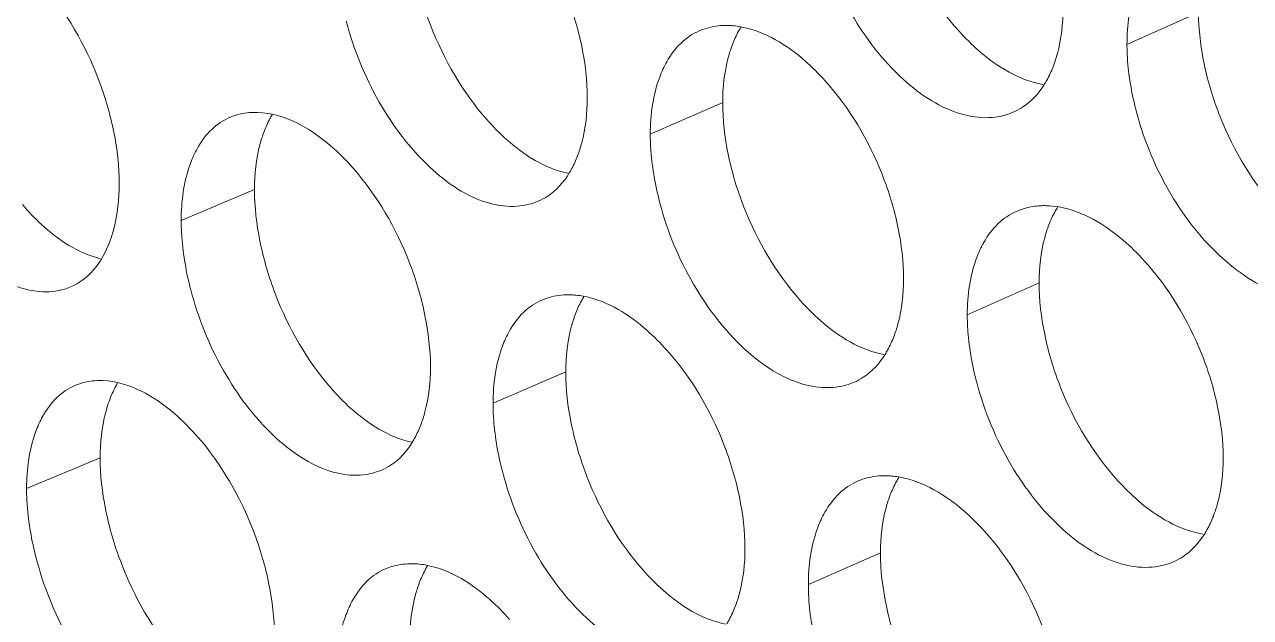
# Model space of a CAD drawing. Header units: millimetres. Extents: x 1177 to 4147, y 93 to 2194.
# Drawn here: x 2549.1 to 2562.51, y 901.29 to 907.78 of the extents above; entities that cross this region are included whole.
import ezdxf

# ---------------------------------------------------------------- set-up
doc = ezdxf.new("R2010")
doc.units = ezdxf.units.MM
doc.header["$LTSCALE"] = 0.1
doc.layers.get('0').update_dxf_attribs({"lineweight": 13})
doc.layers.add('标注', color=251, linetype='Continuous', lineweight=9)

# ---------------------------------------------------------------- blocks, each defined once
blk = doc.blocks.new('02')
at = {"layer": '标注'}
for p, q in [((4429.047, 888.286), (4427.929, 887.786)), ((4421.609, 886.877), (4420.477, 886.385)), ((4421.609, 886.877), (4420.477, 886.385)), ((4414.291, 885.519), (4413.145, 885.035)), ((4426.555, 884.061), (4425.432, 883.563)), ((4426.555, 884.061), (4425.432, 883.563)), ((4419.156, 882.669), (4418.02, 882.179)), ((4411.878, 881.328), (4410.728, 880.847)), ((4424.075, 879.841), (4422.948, 879.346))]:
    blk.add_line(p, q, dxfattribs=at)
for centre, radius, start, end in [((4421.636, 887.096), 0.984, 104.7476, 113.5233), ((4421.636, 887.096), 0.984, 104.7476, 113.5233), ((4414.281, 885.763), 0.96, 102.3564, 112.9065), ((4426.606, 884.263), 1.001, 106.2734, 113.935), ((4426.606, 884.263), 1.001, 106.2734, 113.935), ((4419.171, 882.896), 0.976, 103.9644, 113.3177), ((4411.856, 881.58), 0.952, 101.531, 112.7006), ((4424.114, 880.052), 0.993, 105.5171, 113.729), ((4416.719, 878.702), 0.968, 103.1675, 113.1121)]:
    blk.add_arc(centre, radius, start, end, dxfattribs=at)
for points, knots in [([(4424.075, 891.091), (4424.075, 890.821), (4424.143, 890.262), (4424.468, 889.18), (4424.918, 888.421), (4425.3, 887.998)], [0, 0, 0, 0, 0.238849, 0.49511, 1, 1, 1, 1]), ([(4419.493, 886.952), (4419.493, 887.221), (4419.425, 887.781), (4419.102, 888.863), (4418.657, 889.625), (4418.279, 890.051)], [0, 0, 0, 0, 0.238846, 0.495203, 1, 1, 1, 1]), ([(4419.493, 886.952), (4419.493, 887.221), (4419.425, 887.781), (4419.102, 888.863), (4418.657, 889.625), (4418.279, 890.051)], [0, 0, 0, 0, 0.238846, 0.495203, 1, 1, 1, 1]), ([(4416.717, 889.716), (4416.717, 889.447), (4416.783, 888.887), (4417.103, 887.804), (4417.545, 887.041), (4417.921, 886.614)], [0, 0, 0, 0, 0.23906, 0.495561, 1, 1, 1, 1]), ([(4416.717, 889.716), (4416.717, 889.447), (4416.783, 888.887), (4417.103, 887.804), (4417.545, 887.041), (4417.921, 886.614)], [0, 0, 0, 0, 0.23906, 0.495561, 1, 1, 1, 1]), ([(4423.101, 889.515), (4423.219, 889.075), (4423.562, 888.248), (4424.227, 887.384), (4424.849, 886.898), (4425.308, 886.685), (4425.756, 886.617), (4426.038, 886.676), (4426.16, 886.731)], [0, 0, 0, 0, 0.299735, 0.582272, 0.706518, 0.81572, 0.911912, 1, 1, 1, 1]), ([(4428.19, 888.918), (4428.147, 888.841), (4427.983, 888.486), (4427.929, 888.088), (4427.929, 887.786)], [0, 0, 0, 0, 0.225206, 1, 1, 1, 1]), ([(4412.177, 885.609), (4412.177, 885.879), (4412.11, 886.439), (4411.793, 887.523), (4411.355, 888.287), (4410.983, 888.717)], [0, 0, 0, 0, 0.23906, 0.495656, 1, 1, 1, 1]), ([(4426.775, 887.439), (4426.8, 887.506), (4426.895, 887.799), (4426.929, 888.11), (4426.929, 888.346)], [0, 0, 0, 0, 0.231134, 1, 1, 1, 1]), ([(4429.047, 888.286), (4429.047, 888.017), (4429.116, 887.458), (4429.444, 886.377), (4429.9, 885.619), (4430.284, 885.199)], [0, 0, 0, 0, 0.238709, 0.494811, 1, 1, 1, 1]), ([(4415.726, 888.148), (4415.842, 887.709), (4416.177, 886.882), (4416.829, 886.015), (4417.438, 885.523), (4417.888, 885.305), (4418.328, 885.23), (4418.606, 885.286), (4418.727, 885.338)], [0, 0, 0, 0, 0.301171, 0.584422, 0.708619, 0.817421, 0.912868, 1, 1, 1, 1]), ([(4415.726, 888.148), (4415.842, 887.709), (4416.177, 886.882), (4416.829, 886.015), (4417.438, 885.523), (4417.888, 885.305), (4418.328, 885.23), (4418.606, 885.286), (4418.727, 885.338)], [0, 0, 0, 0, 0.301171, 0.584422, 0.708619, 0.817421, 0.912868, 1, 1, 1, 1]), ([(4421.893, 888.055), (4421.881, 888.034), (4421.83, 887.947), (4421.788, 887.855), (4421.761, 887.784)], [0, 0, 0, 0, 0.242091, 1, 1, 1, 1]), ([(4421.893, 888.055), (4421.881, 888.034), (4421.83, 887.947), (4421.788, 887.855), (4421.761, 887.784)], [0, 0, 0, 0, 0.242091, 1, 1, 1, 1]), ([(4423.21, 887.219), (4423.111, 887.329), (4422.747, 887.694), (4422.279, 887.987), (4421.915, 888.058)], [0, 0, 0, 0, 0.285148, 1, 1, 1, 1]), ([(4423.21, 887.219), (4423.111, 887.329), (4422.747, 887.694), (4422.279, 887.987), (4421.915, 888.058)], [0, 0, 0, 0, 0.285148, 1, 1, 1, 1]), ([(4421.243, 887.999), (4421.138, 887.953), (4420.937, 887.817), (4420.795, 887.622), (4420.734, 887.515)], [0, 0, 0, 0, 0.480902, 1, 1, 1, 1]), ([(4421.243, 887.999), (4421.138, 887.953), (4420.937, 887.817), (4420.795, 887.622), (4420.734, 887.515)], [0, 0, 0, 0, 0.480902, 1, 1, 1, 1]), ([(4425.3, 887.998), (4425.4, 887.887), (4425.769, 887.518), (4426.246, 887.226), (4426.614, 887.161)], [0, 0, 0, 0, 0.285283, 1, 1, 1, 1]), ([(4421.761, 887.784), (4421.736, 887.718), (4421.642, 887.424), (4421.609, 887.113), (4421.609, 886.877)], [0, 0, 0, 0, 0.230754, 1, 1, 1, 1]), ([(4421.761, 887.784), (4421.736, 887.718), (4421.642, 887.424), (4421.609, 887.113), (4421.609, 886.877)], [0, 0, 0, 0, 0.230754, 1, 1, 1, 1]), ([(4427.929, 887.786), (4427.929, 887.699), (4427.944, 887.335), (4428.011, 886.974), (4428.084, 886.706)], [0, 0, 0, 0, 0.238197, 1, 1, 1, 1]), ([(4420.734, 887.515), (4420.691, 887.439), (4420.53, 887.084), (4420.477, 886.686), (4420.477, 886.385)], [0, 0, 0, 0, 0.224496, 1, 1, 1, 1]), ([(4420.734, 887.515), (4420.691, 887.439), (4420.53, 887.084), (4420.477, 886.686), (4420.477, 886.385)], [0, 0, 0, 0, 0.224496, 1, 1, 1, 1]), ([(4426.637, 887.162), (4426.65, 887.183), (4426.703, 887.272), (4426.746, 887.366), (4426.775, 887.439)], [0, 0, 0, 0, 0.242135, 1, 1, 1, 1]), ([(4424.437, 884.126), (4424.437, 884.395), (4424.369, 884.954), (4424.042, 886.036), (4423.591, 886.795), (4423.21, 887.219)], [0, 0, 0, 0, 0.238705, 0.494901, 1, 1, 1, 1]), ([(4424.437, 884.126), (4424.437, 884.395), (4424.369, 884.954), (4424.042, 886.036), (4423.591, 886.795), (4423.21, 887.219)], [0, 0, 0, 0, 0.238705, 0.494901, 1, 1, 1, 1]), ([(4426.16, 886.731), (4426.208, 886.752), (4426.399, 886.855), (4426.55, 887.023), (4426.637, 887.162)], [0, 0, 0, 0, 0.241404, 1, 1, 1, 1]), ([(4419.341, 886.046), (4419.366, 886.112), (4419.46, 886.405), (4419.493, 886.715), (4419.493, 886.952)], [0, 0, 0, 0, 0.23069, 1, 1, 1, 1]), ([(4419.341, 886.046), (4419.366, 886.112), (4419.46, 886.405), (4419.493, 886.715), (4419.493, 886.952)], [0, 0, 0, 0, 0.23069, 1, 1, 1, 1]), ([(4408.472, 886.832), (4408.585, 886.393), (4408.913, 885.568), (4409.551, 884.698), (4410.148, 884.201), (4410.589, 883.977), (4411.022, 883.896), (4411.296, 883.947), (4411.415, 883.997)], [0, 0, 0, 0, 0.302626, 0.586607, 0.710758, 0.819158, 0.913847, 1, 1, 1, 1]), ([(4415.834, 885.851), (4415.72, 885.98), (4415.315, 886.391), (4414.756, 886.71), (4414.345, 886.725)], [0, 0, 0, 0, 0.29472, 1, 1, 1, 1]), ([(4421.609, 886.877), (4421.609, 886.607), (4421.676, 886.048), (4422, 884.966), (4422.447, 884.205), (4422.827, 883.781)], [0, 0, 0, 0, 0.238919, 0.49526, 1, 1, 1, 1]), ([(4421.609, 886.877), (4421.609, 886.607), (4421.676, 886.048), (4422, 884.966), (4422.447, 884.205), (4422.827, 883.781)], [0, 0, 0, 0, 0.238919, 0.49526, 1, 1, 1, 1]), ([(4428.084, 886.706), (4428.203, 886.266), (4428.552, 885.437), (4429.226, 884.576), (4429.855, 884.094), (4430.321, 883.884), (4430.774, 883.82), (4431.058, 883.883), (4431.182, 883.939)], [0, 0, 0, 0, 0.298788, 0.580857, 0.705138, 0.814605, 0.911286, 1, 1, 1, 1]), ([(4413.907, 886.648), (4413.802, 886.603), (4413.6, 886.467), (4413.458, 886.272), (4413.398, 886.164)], [0, 0, 0, 0, 0.479572, 1, 1, 1, 1]), ([(4414.565, 886.686), (4414.553, 886.666), (4414.506, 886.582), (4414.466, 886.494), (4414.44, 886.425)], [0, 0, 0, 0, 0.242079, 1, 1, 1, 1]), ([(4417.921, 886.614), (4418.018, 886.505), (4418.373, 886.141), (4418.831, 885.848), (4419.189, 885.773)], [0, 0, 0, 0, 0.28535, 1, 1, 1, 1]), ([(4417.921, 886.614), (4418.018, 886.505), (4418.373, 886.141), (4418.831, 885.848), (4419.189, 885.773)], [0, 0, 0, 0, 0.28535, 1, 1, 1, 1]), ([(4414.44, 886.425), (4414.415, 886.359), (4414.323, 886.066), (4414.291, 885.756), (4414.291, 885.519)], [0, 0, 0, 0, 0.230311, 1, 1, 1, 1]), ([(4420.477, 886.385), (4420.477, 886.298), (4420.492, 885.933), (4420.558, 885.572), (4420.629, 885.304)], [0, 0, 0, 0, 0.238111, 1, 1, 1, 1]), ([(4420.477, 886.385), (4420.477, 886.298), (4420.492, 885.933), (4420.558, 885.572), (4420.629, 885.304)], [0, 0, 0, 0, 0.238111, 1, 1, 1, 1]), ([(4413.398, 886.164), (4413.356, 886.088), (4413.196, 885.733), (4413.145, 885.336), (4413.145, 885.035)], [0, 0, 0, 0, 0.2238, 1, 1, 1, 1]), ([(4419.211, 885.778), (4419.223, 885.798), (4419.273, 885.885), (4419.314, 885.975), (4419.341, 886.046)], [0, 0, 0, 0, 0.242099, 1, 1, 1, 1]), ([(4419.211, 885.778), (4419.223, 885.798), (4419.273, 885.885), (4419.314, 885.975), (4419.341, 886.046)], [0, 0, 0, 0, 0.242099, 1, 1, 1, 1]), ([(4417.041, 882.749), (4417.041, 883.018), (4416.974, 883.577), (4416.653, 884.661), (4416.21, 885.423), (4415.834, 885.851)], [0, 0, 0, 0, 0.238918, 0.495354, 1, 1, 1, 1]), ([(4418.727, 885.338), (4418.776, 885.359), (4418.971, 885.463), (4419.124, 885.635), (4419.211, 885.778)], [0, 0, 0, 0, 0.240491, 1, 1, 1, 1]), ([(4418.727, 885.338), (4418.776, 885.359), (4418.971, 885.463), (4419.124, 885.635), (4419.211, 885.778)], [0, 0, 0, 0, 0.240491, 1, 1, 1, 1]), ([(4412.027, 884.704), (4412.052, 884.77), (4412.145, 885.063), (4412.177, 885.373), (4412.177, 885.609)], [0, 0, 0, 0, 0.230247, 1, 1, 1, 1]), ([(4414.291, 885.519), (4414.291, 885.25), (4414.357, 884.69), (4414.675, 883.607), (4415.114, 882.843), (4415.489, 882.415)], [0, 0, 0, 0, 0.239131, 0.495711, 1, 1, 1, 1]), ([(4410.664, 885.283), (4410.756, 885.175), (4411.099, 884.816), (4411.537, 884.521), (4411.884, 884.439)], [0, 0, 0, 0, 0.285356, 1, 1, 1, 1]), ([(4420.629, 885.304), (4420.746, 884.864), (4421.087, 884.037), (4421.748, 883.172), (4422.365, 882.684), (4422.821, 882.469), (4423.267, 882.399), (4423.547, 882.457), (4423.669, 882.511)], [0, 0, 0, 0, 0.300212, 0.582985, 0.707214, 0.816283, 0.912228, 1, 1, 1, 1]), ([(4420.629, 885.304), (4420.746, 884.864), (4421.087, 884.037), (4421.748, 883.172), (4422.365, 882.684), (4422.821, 882.469), (4423.267, 882.399), (4423.547, 882.457), (4423.669, 882.511)], [0, 0, 0, 0, 0.300212, 0.582985, 0.707214, 0.816283, 0.912228, 1, 1, 1, 1]), ([(4426.2, 885.178), (4426.095, 885.132), (4425.895, 884.995), (4425.752, 884.801), (4425.692, 884.694)], [0, 0, 0, 0, 0.481736, 1, 1, 1, 1]), ([(4426.2, 885.178), (4426.095, 885.132), (4425.895, 884.995), (4425.752, 884.801), (4425.692, 884.694)], [0, 0, 0, 0, 0.481736, 1, 1, 1, 1]), ([(4426.665, 885.267), (4426.635, 885.268), (4426.521, 885.266), (4426.407, 885.248), (4426.325, 885.224)], [0, 0, 0, 0, 0.256633, 1, 1, 1, 1]), ([(4426.665, 885.267), (4426.635, 885.268), (4426.521, 885.266), (4426.407, 885.248), (4426.325, 885.224)], [0, 0, 0, 0, 0.256633, 1, 1, 1, 1]), ([(4426.845, 885.246), (4426.832, 885.224), (4426.78, 885.135), (4426.737, 885.041), (4426.708, 884.968)], [0, 0, 0, 0, 0.242119, 1, 1, 1, 1]), ([(4426.845, 885.246), (4426.832, 885.224), (4426.78, 885.135), (4426.737, 885.041), (4426.708, 884.968)], [0, 0, 0, 0, 0.242119, 1, 1, 1, 1]), ([(4428.194, 884.411), (4428.093, 884.522), (4427.72, 884.89), (4427.239, 885.181), (4426.868, 885.247)], [0, 0, 0, 0, 0.285096, 1, 1, 1, 1]), ([(4428.194, 884.411), (4428.093, 884.522), (4427.72, 884.89), (4427.239, 885.181), (4426.868, 885.247)], [0, 0, 0, 0, 0.285096, 1, 1, 1, 1]), ([(4413.145, 885.035), (4413.145, 884.949), (4413.16, 884.584), (4413.224, 884.222), (4413.295, 883.953)], [0, 0, 0, 0, 0.238027, 1, 1, 1, 1]), ([(4426.708, 884.968), (4426.683, 884.902), (4426.588, 884.609), (4426.555, 884.297), (4426.555, 884.061)], [0, 0, 0, 0, 0.23105, 1, 1, 1, 1]), ([(4426.708, 884.968), (4426.683, 884.902), (4426.588, 884.609), (4426.555, 884.297), (4426.555, 884.061)], [0, 0, 0, 0, 0.23105, 1, 1, 1, 1]), ([(4411.415, 883.997), (4411.552, 884.054), (4411.815, 884.257), (4411.967, 884.546), (4412.027, 884.704)], [0, 0, 0, 0, 0.467837, 1, 1, 1, 1]), ([(4425.692, 884.694), (4425.648, 884.618), (4425.485, 884.263), (4425.432, 883.865), (4425.432, 883.563)], [0, 0, 0, 0, 0.224968, 1, 1, 1, 1]), ([(4425.692, 884.694), (4425.648, 884.618), (4425.485, 884.263), (4425.432, 883.865), (4425.432, 883.563)], [0, 0, 0, 0, 0.224968, 1, 1, 1, 1]), ([(4429.434, 881.323), (4429.434, 881.592), (4429.365, 882.151), (4429.035, 883.232), (4428.579, 883.989), (4428.194, 884.411)], [0, 0, 0, 0, 0.238564, 0.494601, 1, 1, 1, 1]), ([(4429.434, 881.323), (4429.434, 881.592), (4429.365, 882.151), (4429.035, 883.232), (4428.579, 883.989), (4428.194, 884.411)], [0, 0, 0, 0, 0.238564, 0.494601, 1, 1, 1, 1]), ([(4424.284, 883.219), (4424.309, 883.285), (4424.404, 883.578), (4424.437, 883.889), (4424.437, 884.126)], [0, 0, 0, 0, 0.230986, 1, 1, 1, 1]), ([(4424.284, 883.219), (4424.309, 883.285), (4424.404, 883.578), (4424.437, 883.889), (4424.437, 884.126)], [0, 0, 0, 0, 0.230986, 1, 1, 1, 1]), ([(4426.555, 884.061), (4426.555, 883.791), (4426.623, 883.232), (4426.95, 882.15), (4427.402, 881.392), (4427.785, 880.97)], [0, 0, 0, 0, 0.238779, 0.49496, 1, 1, 1, 1]), ([(4426.555, 884.061), (4426.555, 883.791), (4426.623, 883.232), (4426.95, 882.15), (4427.402, 881.392), (4427.785, 880.97)], [0, 0, 0, 0, 0.238779, 0.49496, 1, 1, 1, 1]), ([(4413.295, 883.953), (4413.409, 883.514), (4413.742, 882.689), (4414.389, 881.82), (4414.994, 881.327), (4415.442, 881.106), (4415.879, 881.03), (4416.156, 881.084), (4416.276, 881.135)], [0, 0, 0, 0, 0.301654, 0.585147, 0.709328, 0.817996, 0.913192, 1, 1, 1, 1]), ([(4419.437, 883.843), (4419.425, 883.822), (4419.375, 883.736), (4419.334, 883.646), (4419.308, 883.575)], [0, 0, 0, 0, 0.242083, 1, 1, 1, 1]), ([(4420.738, 883.007), (4420.64, 883.117), (4420.28, 883.48), (4419.819, 883.773), (4419.459, 883.847)], [0, 0, 0, 0, 0.285164, 1, 1, 1, 1]), ([(4418.784, 883.793), (4418.68, 883.748), (4418.478, 883.611), (4418.336, 883.416), (4418.275, 883.309)], [0, 0, 0, 0, 0.48047, 1, 1, 1, 1]), ([(4422.827, 883.781), (4422.926, 883.67), (4423.29, 883.303), (4423.761, 883.011), (4424.126, 882.942)], [0, 0, 0, 0, 0.285312, 1, 1, 1, 1]), ([(4422.827, 883.781), (4422.926, 883.67), (4423.29, 883.303), (4423.761, 883.011), (4424.126, 882.942)], [0, 0, 0, 0, 0.285312, 1, 1, 1, 1]), ([(4419.308, 883.575), (4419.282, 883.509), (4419.189, 883.216), (4419.156, 882.905), (4419.156, 882.669)], [0, 0, 0, 0, 0.230606, 1, 1, 1, 1]), ([(4425.432, 883.563), (4425.432, 883.476), (4425.447, 883.112), (4425.514, 882.751), (4425.586, 882.483)], [0, 0, 0, 0, 0.238168, 1, 1, 1, 1]), ([(4425.432, 883.563), (4425.432, 883.476), (4425.447, 883.112), (4425.514, 882.751), (4425.586, 882.483)], [0, 0, 0, 0, 0.238168, 1, 1, 1, 1]), ([(4418.275, 883.309), (4418.233, 883.233), (4418.072, 882.878), (4418.02, 882.481), (4418.02, 882.179)], [0, 0, 0, 0, 0.224262, 1, 1, 1, 1]), ([(4424.148, 882.944), (4424.161, 882.965), (4424.213, 883.054), (4424.256, 883.147), (4424.284, 883.219)], [0, 0, 0, 0, 0.242119, 1, 1, 1, 1]), ([(4424.148, 882.944), (4424.161, 882.965), (4424.213, 883.054), (4424.256, 883.147), (4424.284, 883.219)], [0, 0, 0, 0, 0.242119, 1, 1, 1, 1]), ([(4421.958, 879.911), (4421.958, 880.18), (4421.89, 880.739), (4421.566, 881.822), (4421.118, 882.582), (4420.738, 883.007)], [0, 0, 0, 0, 0.238776, 0.495052, 1, 1, 1, 1]), ([(4423.669, 882.511), (4423.717, 882.532), (4423.909, 882.635), (4424.061, 882.804), (4424.148, 882.944)], [0, 0, 0, 0, 0.241108, 1, 1, 1, 1]), ([(4423.669, 882.511), (4423.717, 882.532), (4423.909, 882.635), (4424.061, 882.804), (4424.148, 882.944)], [0, 0, 0, 0, 0.241108, 1, 1, 1, 1]), ([(4416.89, 881.843), (4416.915, 881.909), (4417.008, 882.202), (4417.041, 882.512), (4417.041, 882.749)], [0, 0, 0, 0, 0.230542, 1, 1, 1, 1]), ([(4413.402, 881.656), (4413.289, 881.785), (4412.887, 882.197), (4412.33, 882.518), (4411.921, 882.534)], [0, 0, 0, 0, 0.295157, 1, 1, 1, 1]), ([(4412.149, 882.491), (4412.137, 882.472), (4412.091, 882.389), (4412.052, 882.301), (4412.027, 882.234)], [0, 0, 0, 0, 0.242084, 1, 1, 1, 1]), ([(4419.156, 882.669), (4419.156, 882.399), (4419.223, 881.84), (4419.545, 880.757), (4419.99, 879.995), (4420.367, 879.57)], [0, 0, 0, 0, 0.23899, 0.49541, 1, 1, 1, 1]), ([(4425.586, 882.483), (4425.704, 882.043), (4426.05, 881.215), (4426.72, 880.352), (4427.345, 879.868), (4427.808, 879.656), (4428.258, 879.59), (4428.542, 879.652), (4428.664, 879.707)], [0, 0, 0, 0, 0.299261, 0.581563, 0.705826, 0.815161, 0.911598, 1, 1, 1, 1]), ([(4425.586, 882.483), (4425.704, 882.043), (4426.05, 881.215), (4426.72, 880.352), (4427.345, 879.868), (4427.808, 879.656), (4428.258, 879.59), (4428.542, 879.652), (4428.664, 879.707)], [0, 0, 0, 0, 0.299261, 0.581563, 0.705826, 0.815161, 0.911598, 1, 1, 1, 1]), ([(4411.489, 882.459), (4411.384, 882.415), (4411.181, 882.279), (4411.039, 882.083), (4410.979, 881.975)], [0, 0, 0, 0, 0.479105, 1, 1, 1, 1]), ([(4415.489, 882.415), (4415.584, 882.306), (4415.935, 881.944), (4416.387, 881.65), (4416.741, 881.573)], [0, 0, 0, 0, 0.285359, 1, 1, 1, 1]), ([(4412.027, 882.234), (4412.002, 882.168), (4411.91, 881.875), (4411.878, 881.565), (4411.878, 881.328)], [0, 0, 0, 0, 0.230164, 1, 1, 1, 1]), ([(4418.02, 882.179), (4418.02, 882.092), (4418.034, 881.728), (4418.1, 881.366), (4418.171, 881.098)], [0, 0, 0, 0, 0.238083, 1, 1, 1, 1]), ([(4410.979, 881.975), (4410.937, 881.899), (4410.779, 881.544), (4410.728, 881.148), (4410.728, 880.847)], [0, 0, 0, 0, 0.223573, 1, 1, 1, 1]), ([(4416.762, 881.578), (4416.774, 881.599), (4416.823, 881.684), (4416.863, 881.774), (4416.89, 881.843)], [0, 0, 0, 0, 0.242095, 1, 1, 1, 1]), ([(4414.602, 878.551), (4414.602, 878.821), (4414.535, 879.38), (4414.216, 880.464), (4413.776, 881.227), (4413.402, 881.656)], [0, 0, 0, 0, 0.238989, 0.495505, 1, 1, 1, 1]), ([(4416.276, 881.135), (4416.325, 881.156), (4416.522, 881.26), (4416.675, 881.434), (4416.762, 881.578)], [0, 0, 0, 0, 0.240168, 1, 1, 1, 1]), ([(4411.878, 881.328), (4411.878, 881.059), (4411.944, 880.499), (4412.26, 879.415), (4412.697, 878.65), (4413.069, 878.221)], [0, 0, 0, 0, 0.239203, 0.495862, 1, 1, 1, 1]), ([(4429.279, 880.415), (4429.305, 880.482), (4429.4, 880.775), (4429.434, 881.086), (4429.434, 881.323)], [0, 0, 0, 0, 0.231283, 1, 1, 1, 1]), ([(4429.279, 880.415), (4429.305, 880.482), (4429.4, 880.775), (4429.434, 881.086), (4429.434, 881.323)], [0, 0, 0, 0, 0.231283, 1, 1, 1, 1]), ([(4418.171, 881.098), (4418.287, 880.658), (4418.626, 879.832), (4419.282, 878.966), (4419.895, 878.476), (4420.348, 878.259), (4420.791, 878.187), (4421.07, 878.243), (4421.191, 878.296)], [0, 0, 0, 0, 0.30069, 0.583702, 0.707914, 0.81685, 0.912547, 1, 1, 1, 1]), ([(4423.715, 880.961), (4423.61, 880.915), (4423.41, 880.778), (4423.267, 880.584), (4423.206, 880.477)], [0, 0, 0, 0, 0.481324, 1, 1, 1, 1]), ([(4424.363, 881.022), (4424.35, 881.001), (4424.298, 880.913), (4424.256, 880.82), (4424.228, 880.748)], [0, 0, 0, 0, 0.242103, 1, 1, 1, 1]), ([(4425.696, 880.187), (4425.596, 880.297), (4425.227, 880.664), (4424.752, 880.956), (4424.385, 881.024)], [0, 0, 0, 0, 0.285125, 1, 1, 1, 1]), ([(4427.785, 880.97), (4427.887, 880.859), (4428.26, 880.489), (4428.743, 880.198), (4429.116, 880.135)], [0, 0, 0, 0, 0.285248, 1, 1, 1, 1]), ([(4427.785, 880.97), (4427.887, 880.859), (4428.26, 880.489), (4428.743, 880.198), (4429.116, 880.135)], [0, 0, 0, 0, 0.285248, 1, 1, 1, 1]), ([(4410.728, 880.847), (4410.728, 880.76), (4410.742, 880.395), (4410.807, 880.034), (4410.877, 879.765)], [0, 0, 0, 0, 0.238, 1, 1, 1, 1]), ([(4424.228, 880.748), (4424.203, 880.682), (4424.108, 880.389), (4424.075, 880.078), (4424.075, 879.841)], [0, 0, 0, 0, 0.230902, 1, 1, 1, 1]), ([(4423.206, 880.477), (4423.163, 880.401), (4423.001, 880.045), (4422.948, 879.648), (4422.948, 879.346)], [0, 0, 0, 0, 0.224731, 1, 1, 1, 1]), ([(4429.139, 880.135), (4429.152, 880.156), (4429.206, 880.246), (4429.25, 880.341), (4429.279, 880.415)], [0, 0, 0, 0, 0.242155, 1, 1, 1, 1]), ([(4429.139, 880.135), (4429.152, 880.156), (4429.206, 880.246), (4429.25, 880.341), (4429.279, 880.415)], [0, 0, 0, 0, 0.242155, 1, 1, 1, 1]), ([(4426.929, 877.096), (4426.929, 877.366), (4426.86, 877.925), (4426.532, 879.006), (4426.079, 879.764), (4425.696, 880.187)], [0, 0, 0, 0, 0.238635, 0.494751, 1, 1, 1, 1]), ([(4428.664, 879.707), (4428.712, 879.728), (4428.901, 879.831), (4429.052, 879.997), (4429.139, 880.135)], [0, 0, 0, 0, 0.24169, 1, 1, 1, 1]), ([(4428.664, 879.707), (4428.712, 879.728), (4428.901, 879.831), (4429.052, 879.997), (4429.139, 880.135)], [0, 0, 0, 0, 0.24169, 1, 1, 1, 1]), ([(4421.806, 879.004), (4421.831, 879.071), (4421.925, 879.364), (4421.958, 879.674), (4421.958, 879.911)], [0, 0, 0, 0, 0.230838, 1, 1, 1, 1]), ([(4424.075, 879.841), (4424.075, 879.571), (4424.143, 879.012), (4424.468, 877.93), (4424.918, 877.171), (4425.3, 876.748)], [0, 0, 0, 0, 0.238849, 0.49511, 1, 1, 1, 1]), ([(4410.877, 879.765), (4410.991, 879.326), (4411.321, 878.501), (4411.963, 877.631), (4412.564, 877.136), (4413.009, 876.914), (4413.444, 876.835), (4413.719, 876.887), (4413.839, 876.938)], [0, 0, 0, 0, 0.302139, 0.585875, 0.710041, 0.818575, 0.913518, 1, 1, 1, 1]), ([(4416.994, 879.637), (4416.982, 879.616), (4416.934, 879.531), (4416.894, 879.442), (4416.867, 879.373)], [0, 0, 0, 0, 0.242079, 1, 1, 1, 1]), ([(4418.279, 878.801), (4418.183, 878.91), (4417.827, 879.272), (4417.372, 879.566), (4417.015, 879.642)], [0, 0, 0, 0, 0.285173, 1, 1, 1, 1]), ([(4416.339, 879.592), (4416.234, 879.548), (4416.032, 879.411), (4415.89, 879.216), (4415.83, 879.109)], [0, 0, 0, 0, 0.480026, 1, 1, 1, 1]), ([(4420.367, 879.57), (4420.465, 879.46), (4420.825, 879.094), (4421.289, 878.801), (4421.651, 878.73)], [0, 0, 0, 0, 0.285334, 1, 1, 1, 1]), ([(4416.867, 879.373), (4416.842, 879.306), (4416.749, 879.013), (4416.717, 878.703), (4416.717, 878.466)], [0, 0, 0, 0, 0.230459, 1, 1, 1, 1]), ([(4422.948, 879.346), (4422.948, 879.259), (4422.963, 878.895), (4423.029, 878.534), (4423.101, 878.265)], [0, 0, 0, 0, 0.23814, 1, 1, 1, 1]), ([(4415.83, 879.109), (4415.787, 879.033), (4415.627, 878.677), (4415.576, 878.281), (4415.576, 877.979)], [0, 0, 0, 0, 0.22403, 1, 1, 1, 1]), ([(4421.673, 878.733), (4421.686, 878.754), (4421.736, 878.841), (4421.778, 878.933), (4421.806, 879.004)], [0, 0, 0, 0, 0.242107, 1, 1, 1, 1])]:
    blk.add_open_spline(points, degree=3, knots=knots, dxfattribs=at)
for points in [[(4421.697, 888.083), (4421.592, 888.086), (4421.486, 888.075), (4421.385, 888.048)], [(4421.697, 888.083), (4421.592, 888.086), (4421.486, 888.075), (4421.385, 888.048)], [(4421.915, 888.058), (4421.843, 888.072), (4421.77, 888.081), (4421.697, 888.083)], [(4421.915, 888.058), (4421.843, 888.072), (4421.77, 888.081), (4421.697, 888.083)], [(4414.345, 886.725), (4414.255, 886.728), (4414.163, 886.721), (4414.075, 886.701)], [(4426.868, 885.247), (4426.801, 885.258), (4426.733, 885.265), (4426.665, 885.267)], [(4426.868, 885.247), (4426.801, 885.258), (4426.733, 885.265), (4426.665, 885.267)], [(4419.233, 883.874), (4419.133, 883.877), (4419.032, 883.868), (4418.935, 883.844)], [(4419.459, 883.847), (4419.384, 883.863), (4419.308, 883.872), (4419.233, 883.874)], [(4411.921, 882.534), (4411.836, 882.537), (4411.749, 882.531), (4411.666, 882.514)], [(4424.174, 881.047), (4424.065, 881.05), (4423.954, 881.038), (4423.849, 881.008)], [(4424.385, 881.024), (4424.315, 881.037), (4424.245, 881.045), (4424.174, 881.047)], [(4416.782, 879.672), (4416.687, 879.675), (4416.591, 879.666), (4416.499, 879.645)], [(4417.015, 879.642), (4416.939, 879.659), (4416.86, 879.669), (4416.782, 879.672)]]:
    blk.add_open_spline(points, degree=3, dxfattribs=at)

msp = doc.modelspace()

# ---------------------------------------------------------------- block references
at = {"xscale": 0.7, "yscale": 0.7, "zscale": 0.7}
msp.add_blockref('02', (-538.391, 286.112), dxfattribs=at)

doc.saveas('drawing.dxf')
